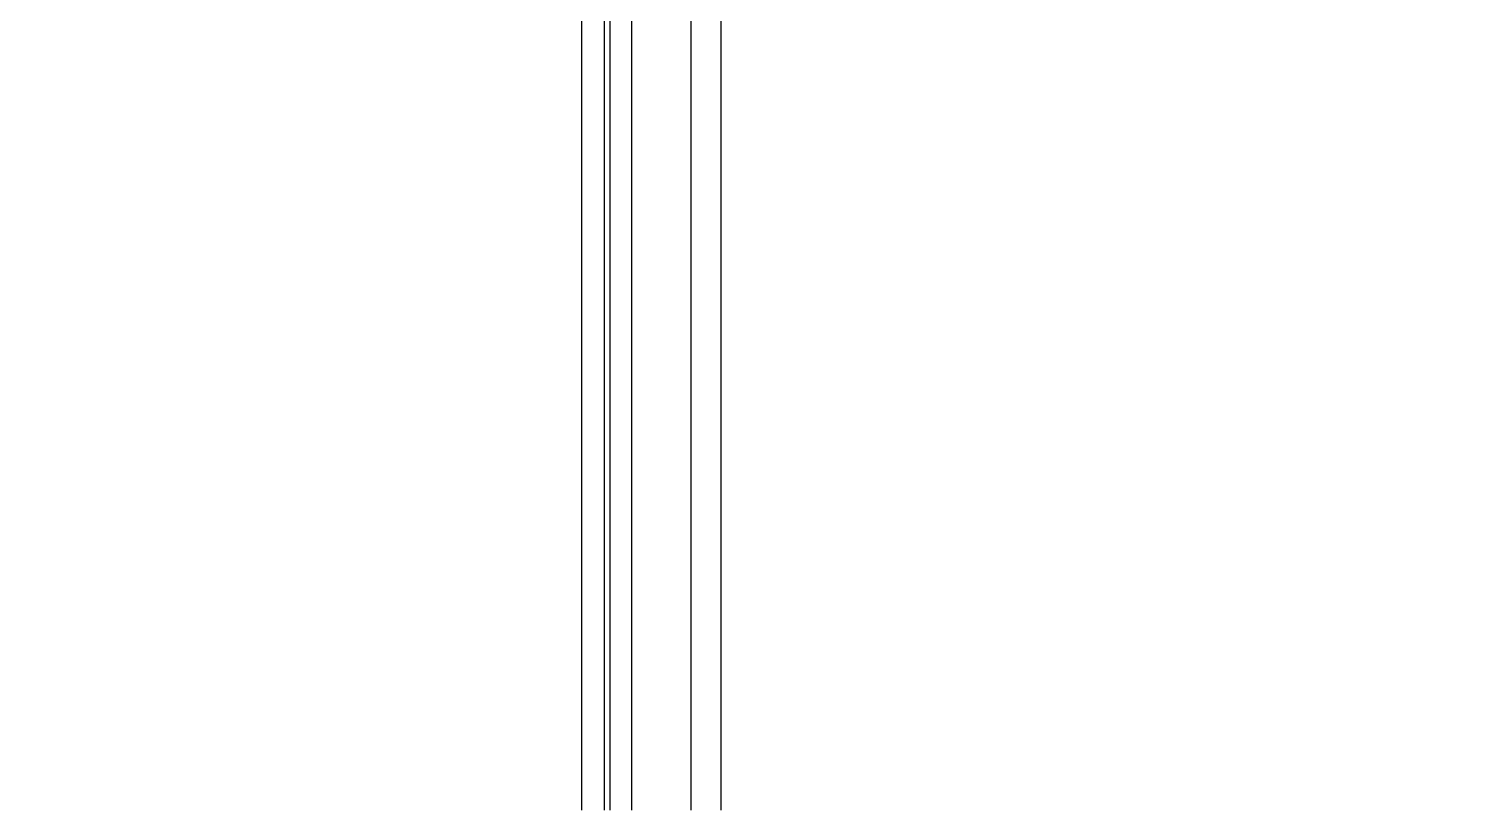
# Model space of a CAD drawing. Header units: millimetres. Extents: x 106699 to 122058, y 158555 to 162844.
# Drawn here: x 112307.37 to 112334.66, y 160058.96 to 160073.76 of the extents above; entities that cross this region are included whole.
import ezdxf

# ---------------------------------------------------------------- set-up
doc = ezdxf.new("R2010")
doc.units = ezdxf.units.MM
doc.linetypes.add('300_Z4_FCD_F03$0$GESTRICHELT', pattern=[0.75, 0.5, -0.25])
doc.layers.add('300_Z4_FCD_F03$0$0-LNS-VL8', color=252, linetype='Continuous')
doc.layers.add('300_Z4_FCD_F03$0$3-OPN-GLS', color=4, linetype='Continuous')
doc.layers.add('300_Z4_STR_F03$0$AUDIT_D_220920114151-103', color=251, linetype='Continuous', lineweight=5)

# ---------------------------------------------------------------- blocks, each defined once
blk = doc.blocks.new('A$C6495093d')
at = {"layer": '300_Z4_FCD_F03$0$0-LNS-VL8', "linetype": '300_Z4_FCD_F03$0$GESTRICHELT', "ltscale": 10}
blk.add_arc((1.629, 77.946), 77.946, 270, 0.13297, dxfattribs=at)
at = {"layer": '300_Z4_FCD_F03$0$3-OPN-GLS'}
for points in [[(50.799, 82.941), (74.027, 82.941), (74.027, 82.531), (50.799, 82.531)], [(50.799, 82.018), (74.027, 82.018), (74.027, 82.427), (50.799, 82.427)], [(50.799, 80.925), (74.027, 80.925), (74.027, 80.379), (50.799, 80.379)]]:
    blk.add_lwpolyline(points, dxfattribs=at)
blk = doc.blocks.new('ÇEÇEVE')
at = {"xscale": 1.026355872782365, "yscale": 1.026355872782365, "zscale": 1.026355872782365}
blk.add_blockref('A$C6495093d', (104204.663, 177807.816), dxfattribs=at)
blk = doc.blocks.new('COLUMN')
at = {"layer": '300_Z4_STR_F03$0$AUDIT_D_220920114151-103', "true_color": 0x303030}
h = blk.add_hatch(color=250, dxfattribs=at)
h.dxf.hatch_style = 1
h.paths.add_polyline_path([(104767.618, 177818.405), (104852.616, 177818.405), (104852.616, 177903.408), (104767.618, 177903.408)])
h.paths.add_polyline_path([(104052.618, 177903.405), (104052.618, 177818.405), (103967.618, 177818.405), (103967.618, 177903.405)])
edge = h.paths.add_edge_path()
edge.add_line((104052.618, 177498.405), (104052.618, 177438.405))
h.paths.add_polyline_path([(103967.618, 177498.405), (104052.618, 177498.405), (104052.618, 177438.405), (103967.618, 177438.405)])
h.paths.add_polyline_path([(104852.618, 177438.405), (104767.618, 177438.405), (104767.618, 177498.405), (104852.618, 177498.405)])
h.paths.add_polyline_path([(104852.618, 177018.405), (104767.618, 177018.405), (104767.618, 177103.405), (104852.618, 177103.405)])
h.paths.add_polyline_path([(103967.618, 176233.405), (103967.618, 176318.405), (104052.618, 176318.405), (104052.618, 176233.405)])
h.paths.add_polyline_path([(103967.618, 177103.405), (104052.618, 177103.405), (104052.618, 177018.405), (103967.618, 177018.405)])

msp = doc.modelspace()

# ---------------------------------------------------------------- block references
at = {"rotation": 90}
for name in ['COLUMN', 'ÇEÇEVE']:
    msp.add_blockref(name, (290210.777, 55802.164), dxfattribs=at)

doc.saveas('drawing.dxf')
